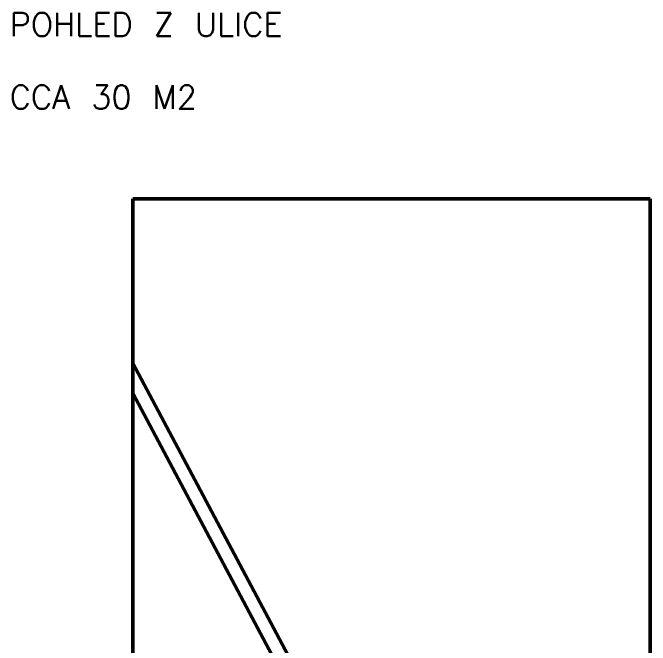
# Model space of a CAD drawing. Header units: millimetres. Extents: x -1463353 to -693674, y -1913439 to -867598.
# Drawn here: x -764551 to -757778, y -959730 to -953014 of the extents above; entities that cross this region are included whole.
import ezdxf

# ---------------------------------------------------------------- set-up
doc = ezdxf.new("R2010")
doc.units = ezdxf.units.MM
doc.layers.add('bednar-fasada', color=5, linetype='Continuous', lineweight=50)
doc.styles.get("Standard").update_dxf_attribs({"font": 'txt.shx'})

msp = doc.modelspace()

# ---------------------------------------------------------------- linework, layer by layer
at = {"layer": 'bednar-fasada'}
for p, q in [((-763273.1, -956734.1), (-763273.1, -954991)), ((-763273.1, -954991), (-757778.1, -954991)), ((-757778.1, -969923.5), (-757778.1, -954991)), ((-763273.1, -971107), (-763273.1, -956734.1)), ((-763273.1, -956734.1), (-760548.1, -961861.8)), ((-763273.1, -957053.7), (-760718, -961861.8))]:
    msp.add_line(p, q, dxfattribs=at)

# ---------------------------------------------------------------- texts
for s, p in [('POHLED Z ULICE', (-764582.6, -953264)), ('CCA 30 M2', (-764582.6, -954034.3))]:
    msp.add_text(s, height=250, dxfattribs=at).set_placement(p)

doc.saveas('drawing.dxf')
